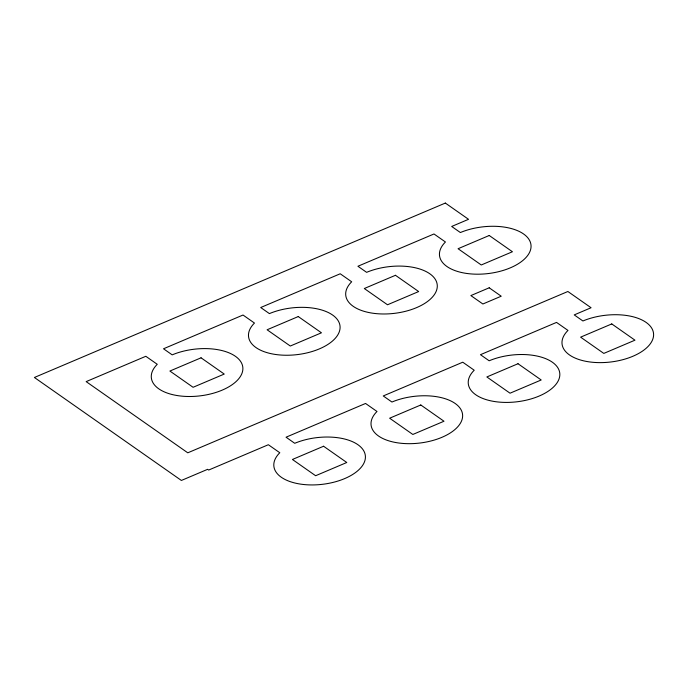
<?xml version="1.0" encoding="UTF-8"?>
<svg xmlns="http://www.w3.org/2000/svg" width="688" height="688" viewBox="0 0 688 688"><rect width="100%" height="100%" fill="white"/><g stroke="black" fill="none" stroke-linecap="round" stroke-linejoin="round"><path stroke-width="1.03" d="M445.334 203.063L34.4 377.48L181.383 480.456L207.647 469.311L208.688 470.042L268.354 444.723L279.792 452.738A46.044 23.512 -6.7 0 0 312.593 484.937A46.044 23.512 -6.7 0 0 364.416 452.179A46.044 23.512 -6.7 0 0 294.731 443.296L286.045 437.207L365.56 403.46L376.998 411.484A46.044 23.512 -6.7 0 0 409.799 443.683A46.044 23.512 -6.7 0 0 461.622 410.917A46.044 23.512 -6.7 0 0 391.936 402.033L383.25 395.953L462.766 362.206L474.213 370.221A46.044 23.512 -6.7 0 0 507.004 402.42A46.044 23.512 -6.7 0 0 558.828 369.662A46.044 23.512 -6.7 0 0 489.151 360.779L480.465 354.69L556.532 322.405L567.978 330.421A46.044 23.512 -6.7 0 0 600.77 362.628A46.044 23.512 -6.7 0 0 652.594 329.862A46.044 23.512 -6.7 0 0 582.917 320.978L574.231 314.898L591.069 307.742L567.875 291.497L187.781 452.816L86.155 381.616L145.813 356.289L157.26 364.305A46.044 23.512 -6.7 0 0 190.051 396.503A46.044 23.512 -6.7 0 0 241.875 363.746A46.044 23.512 -6.7 0 0 172.198 354.862L163.512 348.782L243.019 315.027L254.465 323.05A46.044 23.512 -6.7 0 0 287.266 355.249A46.044 23.512 -6.7 0 0 339.081 322.483A46.044 23.512 -6.7 0 0 269.404 313.608L260.718 307.519L340.225 273.772L351.671 281.788A46.044 23.512 -6.7 0 0 384.472 313.986A46.044 23.512 -6.7 0 0 436.287 281.229A46.044 23.512 -6.7 0 0 366.609 272.345L357.923 266.256L433.99 233.972L445.437 241.987A46.044 23.512 -6.7 0 0 478.237 274.194A46.044 23.512 -6.7 0 0 530.052 241.428A46.044 23.512 -6.7 0 0 460.375 232.544L451.689 226.464L468.537 219.309L445.334 203.063M201.051 357.812L169.893 371.038L193.087 387.292L224.245 374.066L201.051 357.812M298.257 316.557L267.099 329.776L290.302 346.03L321.451 332.803L298.257 316.557M395.462 275.295L364.305 288.521L387.507 304.775L418.665 291.549L395.462 275.295M489.228 235.494L458.07 248.721L481.273 264.975L512.431 251.748L489.228 235.494M489.202 287.799L470.867 295.582L482.881 303.993L501.217 296.21L489.202 287.799M323.584 446.245L292.434 459.472L315.629 475.726L346.786 462.499L323.584 446.245M420.798 404.983L389.64 418.209L412.834 434.463L443.992 421.237L420.798 404.983M518.004 363.728L486.846 376.955L510.04 393.201L541.198 379.982L518.004 363.728M611.77 323.928L580.612 337.154L603.806 353.408L634.964 340.182L611.77 323.928"/></g></svg>
